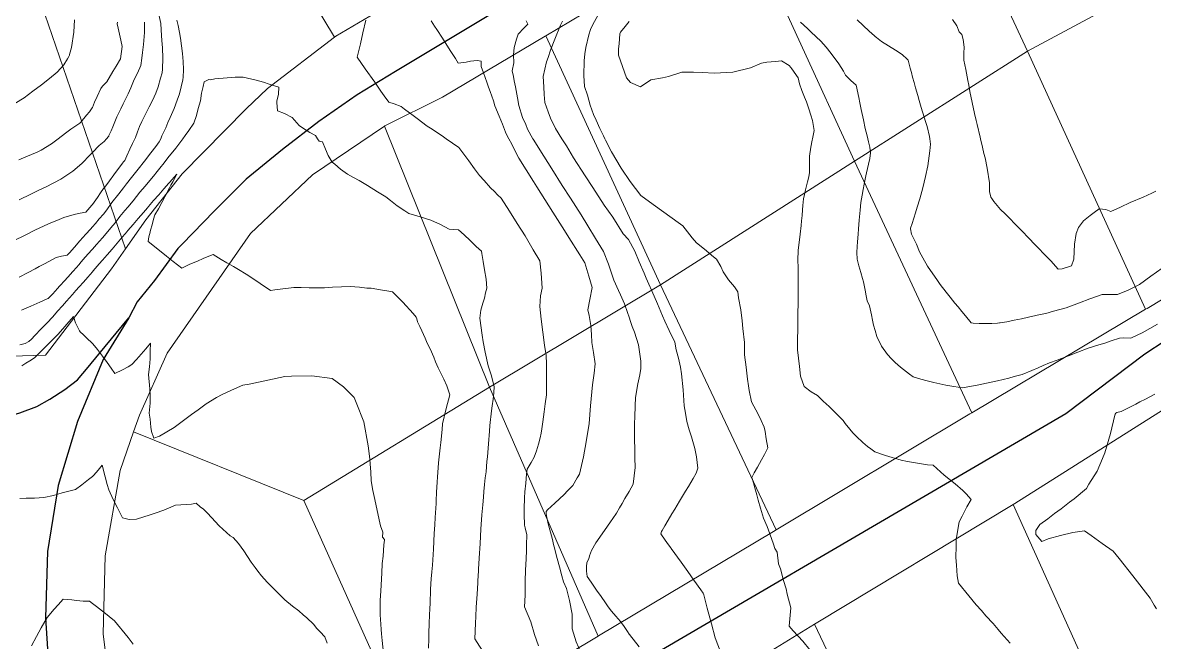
# Model space of a CAD drawing. Header units: inches. Extents: x 11351264 to 11356330, y 6702313 to 6706468.
# Drawn here: x 11352467 to 11352997, y 6704764 to 6705054 of the extents above; entities that cross this region are included whole.
import ezdxf

# ---------------------------------------------------------------- set-up
doc = ezdxf.new("R2010")
doc.units = ezdxf.units.IN
doc.header["$MEASUREMENT"] = 0
doc.layers.add('Shumate_Contours_clip1', color=7, linetype='Continuous', lineweight=0)
doc.layers.add('Shumate_Parcels_clip1', color=7, linetype='Continuous', lineweight=0)
doc.layers.add('Shumate_Streets_clip1', color=7, linetype='Continuous')

msp = doc.modelspace()

# ---------------------------------------------------------------- linework, layer by layer
at = {"layer": 'Shumate_Contours_clip1'}
for points, elevation in [([(11352531.02, 6705058.17), (11352531.98, 6705054), (11352532.17, 6705050.93), (11352532.36, 6705048.27), (11352532.57, 6705045.95), (11352532.81, 6705042.53), (11352532.98, 6705037.77), (11352532.76, 6705032.58), (11352532.64, 6705030.91), (11352531.95, 6705028.29), (11352530.78, 6705024.22), (11352529.62, 6705021.37), (11352528.16, 6705017.94), (11352526.61, 6705014.86), (11352525.04, 6705011.87), (11352523.13, 6705008.07), (11352521.98, 6705005.77), (11352521.07, 6705003.17), (11352520.12, 6705000.59), (11352519.83, 6705000), (11352518.71, 6704997.73), (11352517.46, 6704995.13), (11352516.03, 6704992.02), (11352515.11, 6704989.82), (11352514.42, 6704988.93), (11352514.2, 6704988.65), (11352512.25, 6704986.02), (11352510.09, 6704983.13), (11352507.93, 6704980.24), (11352505.77, 6704977.35), (11352505.24, 6704976.67), (11352503.79, 6704974.58), (11352502.33, 6704972.49), (11352500, 6704969.13), (11352499.75, 6704968.77), (11352496.97, 6704965.62), (11352494.28, 6704965.13), (11352492.04, 6704964.66), (11352489.26, 6704963.86), (11352486.67, 6704963.08), (11352484.47, 6704962.15), (11352479.48, 6704960.08), (11352472.97, 6704957.09), (11352468.54, 6704954.86), (11352463.07, 6704952.16)], 1432), ([(11352491.53, 6705055.7), (11352491.34, 6705049.89), (11352490.23, 6705042.73), (11352489.32, 6705039.48), (11352489.28, 6705039.12), (11352489.12, 6705038.86), (11352488.94, 6705038.48), (11352488.27, 6705037.38), (11352486.67, 6705034.67), (11352483.47, 6705031.2), (11352479.82, 6705028.17), (11352476.08, 6705025.22), (11352472.01, 6705022.24), (11352468, 6705019.2), (11352463.58, 6705016.54)], 1438), ([(11352511.77, 6705054.65), (11352511.54, 6705053.85), (11352512.05, 6705051.85), (11352512.67, 6705048.98), (11352513.33, 6705046.16), (11352513.88, 6705043.2), (11352513.12, 6705037.45), (11352511.13, 6705034.03), (11352509.57, 6705031.43), (11352506.7, 6705026.66), (11352504.64, 6705024.6), (11352503.92, 6705023.54), (11352502.15, 6705019.71), (11352501.03, 6705017.05), (11352500, 6705014.63), (11352499.9, 6705014.39), (11352498.64, 6705012.58), (11352497.18, 6705011), (11352494.62, 6705007.78), (11352494.41, 6705007.64), (11352494.09, 6705007.27), (11352489.88, 6705004.4), (11352488.04, 6705003.06), (11352485.33, 6705001.05), (11352483.95, 6705000), (11352480.84, 6704997.61), (11352476.02, 6704994.64), (11352474.16, 6704993.75), (11352468.74, 6704991.52), (11352465.5, 6704990.15)], 1436), ([(11352524.32, 6705054.67), (11352524.41, 6705049.79), (11352523.88, 6705044.1), (11352523.45, 6705040.36), (11352523.15, 6705037.74), (11352522.69, 6705034.24), (11352521.08, 6705030.69), (11352519.51, 6705027.65), (11352517.95, 6705023.79), (11352516.7, 6705020.97), (11352515.85, 6705019.13), (11352514.44, 6705016.33), (11352513.29, 6705014), (11352511.47, 6705010.2), (11352510.55, 6705007.85), (11352509.62, 6705005.5), (11352508.78, 6705003.61), (11352507.75, 6705001.45), (11352507.62, 6705001.15), (11352507.47, 6705000.95), (11352506.66, 6705000), (11352505.54, 6704998.7), (11352503.11, 6704996.82), (11352500, 6704993.53), (11352498.89, 6704992.36), (11352494.97, 6704988.43), (11352490.75, 6704984.85), (11352487.95, 6704982.92), (11352485.26, 6704981.02), (11352478.25, 6704977.5), (11352474.63, 6704975.7), (11352471.19, 6704974.03), (11352465.65, 6704971.27)], 1434), ([(11352539.52, 6705055.57), (11352540.15, 6705053.04), (11352540.8, 6705049.82), (11352541.28, 6705047.06), (11352541.79, 6705043.45), (11352542.23, 6705039.89), (11352542.56, 6705036.18), (11352542.72, 6705032.48), (11352542.42, 6705028.71), (11352542.34, 6705027.72), (11352542.34, 6705027.68), (11352542.33, 6705027.66), (11352542.33, 6705027.63), (11352540.71, 6705021), (11352539.65, 6705018.05), (11352538.21, 6705014.13), (11352536.39, 6705009.93), (11352535.37, 6705007.63), (11352534.3, 6705005.15), (11352532.52, 6705001.33), (11352532.18, 6705000.41), (11352531.99, 6705000), (11352531.31, 6704998.5), (11352529.64, 6704996.3), (11352527.42, 6704993.35), (11352524.45, 6704989.52), (11352521.45, 6704985.7), (11352518.26, 6704981.74), (11352515.98, 6704978.82), (11352514.58, 6704977), (11352512.35, 6704974.14), (11352509.09, 6704970.02), (11352506.68, 6704966.71), (11352505.17, 6704964.66), (11352503.21, 6704962.4), (11352501.36, 6704960.3), (11352500, 6704958.74), (11352499.03, 6704957.63), (11352496.94, 6704955.23), (11352494.16, 6704952.06), (11352491.55, 6704949.14), (11352489.25, 6704946.58), (11352488.14, 6704945.35), (11352485.48, 6704944.94), (11352482.98, 6704944.35), (11352477.48, 6704941.39), (11352475.08, 6704940.03), (11352473.14, 6704938.96), (11352469.97, 6704937.27), (11352465.75, 6704935.05)], 1430), ([(11352708.95, 6704762.44), (11352707.12, 6704767.72), (11352705.28, 6704773.56), (11352702.36, 6704780.6), (11352702.61, 6704786.17), (11352702.62, 6704792.63), (11352702.88, 6704797.87), (11352703.15, 6704803.11), (11352703.26, 6704807.08), (11352703.33, 6704809.64), (11352703.45, 6704814.37), (11352702.62, 6704817.66), (11352702.42, 6704818.92), (11352702.23, 6704824.08), (11352702.16, 6704826.57), (11352702.4, 6704831.77), (11352702.56, 6704834.59), (11352702.95, 6704838.61), (11352703.34, 6704842.82), (11352703.62, 6704845.2), (11352705.42, 6704848.33), (11352706.87, 6704850.71), (11352707.99, 6704853.79), (11352708.98, 6704856.83), (11352709.75, 6704859.84), (11352710.18, 6704862.06), (11352710.48, 6704864.1), (11352710.95, 6704867.35), (11352711.56, 6704872.02), (11352712, 6704875.69), (11352712.62, 6704879.91), (11352712.63, 6704884.15), (11352712.73, 6704888.22), (11352712.72, 6704892.68), (11352712.64, 6704896.12), (11352712.58, 6704896.9), (11352712.44, 6704898.45), (11352711.77, 6704903.3), (11352710.96, 6704909.33), (11352710.24, 6704915.36), (11352709.49, 6704921.38), (11352709.9, 6704926.29), (11352710.58, 6704929.89), (11352710.26, 6704934.68), (11352710.11, 6704937.05), (11352709.54, 6704942.76), (11352706.41, 6704947.94), (11352702.63, 6704954.4), (11352699.01, 6704960.25), (11352695.34, 6704966.1), (11352691.47, 6704972.18), (11352689.78, 6704973.66), (11352688.38, 6704975.2), (11352686.49, 6704976.96), (11352683.43, 6704980.48), (11352681.3, 6704982.79), (11352679.02, 6704985.93), (11352676.3, 6704989.68), (11352673.92, 6704992.81), (11352671.62, 6704995.8), (11352665.61, 6705000), (11352664.37, 6705000.86), (11352659.12, 6705004.5), (11352656.85, 6705005.89), (11352652.02, 6705009.52), (11352650.28, 6705010.82), (11352646.2, 6705013.87), (11352644.59, 6705015.11), (11352641.36, 6705016.25), (11352638.79, 6705017.08), (11352636.62, 6705020.15), (11352635.11, 6705022.3), (11352632.2, 6705026.43), (11352627.8, 6705032.7), (11352623.99, 6705038.25), (11352625.58, 6705044.45), (11352626.63, 6705049.56), (11352628, 6705055.53)], 1430), ([(11352728.73, 6704759.3), (11352726.5, 6704764.28), (11352724.71, 6704770.36), (11352724.72, 6704774.07), (11352724.7, 6704777.28), (11352723.5, 6704783.54), (11352722.04, 6704789.2), (11352720.71, 6704792.37), (11352719.91, 6704795.23), (11352718.76, 6704799.4), (11352717.68, 6704803.34), (11352717.11, 6704805.56), (11352716.58, 6704807.66), (11352716.01, 6704809.85), (11352715.41, 6704812.14), (11352714.57, 6704815.6), (11352713.51, 6704819.56), (11352712.63, 6704823.22), (11352712.48, 6704824.47), (11352712.51, 6704825.35), (11352713.12, 6704826.11), (11352716.59, 6704829.27), (11352720.9, 6704833.32), (11352722.47, 6704834.94), (11352725.03, 6704837.56), (11352727.1, 6704841.04), (11352728.2, 6704842.82), (11352730.03, 6704850.92), (11352731.33, 6704857.95), (11352732.59, 6704866.47), (11352733.33, 6704874.81), (11352734.21, 6704884.7), (11352734.95, 6704890.09), (11352735.48, 6704894.48), (11352734.76, 6704899.78), (11352733.97, 6704904.48), (11352733.69, 6704908.17), (11352733.39, 6704912.52), (11352732.6, 6704917.2), (11352732.11, 6704919.77), (11352732.91, 6704924.65), (11352734, 6704930.33), (11352732.51, 6704935.62), (11352731.52, 6704938.7), (11352730.58, 6704941.88), (11352728.28, 6704945.53), (11352723.14, 6704953.73), (11352721.09, 6704956.99), (11352715.67, 6704965.56), (11352713.8, 6704968.52), (11352708.22, 6704977.4), (11352706.58, 6704980), (11352699.78, 6704990.86), (11352698.07, 6704994.14), (11352696.37, 6704997.44), (11352695.04, 6705000), (11352694.31, 6705001.41), (11352693.54, 6705003.08), (11352692, 6705006.84), (11352690.47, 6705010.62), (11352688.54, 6705015.34), (11352687.83, 6705017.7), (11352686.33, 6705022.12), (11352685.53, 6705024.17), (11352684.78, 6705026.49), (11352683.2, 6705030.85), (11352682.01, 6705033.76), (11352682, 6705036.25), (11352680.14, 6705036.7), (11352677.1, 6705036.36), (11352675.07, 6705035.92), (11352671.37, 6705035.35), (11352670.01, 6705037.51), (11352667.58, 6705041.31), (11352663.9, 6705047.04), (11352661.29, 6705051.1), (11352660.2, 6705052.78), (11352658.63, 6705055.2)], 1432), ([(11352756.13, 6704761.83), (11352751.54, 6704767.73), (11352751.47, 6704767.79), (11352750.56, 6704769.1), (11352749.08, 6704771.37), (11352747.3, 6704773.72), (11352745.22, 6704776.26), (11352743.11, 6704778.62), (11352741.53, 6704780.63), (11352740.35, 6704782.48), (11352738.31, 6704785.5), (11352736.07, 6704788.44), (11352733.52, 6704792.13), (11352731.75, 6704794.82), (11352731.37, 6704797.34), (11352731.34, 6704799.37), (11352731.55, 6704801.38), (11352732.47, 6704803.18), (11352732.82, 6704804.51), (11352733.76, 6704807.1), (11352735.79, 6704810.64), (11352739.81, 6704816.48), (11352742.63, 6704820.4), (11352743.8, 6704822.06), (11352745.41, 6704824.58), (11352746.86, 6704827.05), (11352748.06, 6704829.13), (11352749.35, 6704831.44), (11352751.38, 6704834.75), (11352753.2, 6704838.05), (11352754.13, 6704845.97), (11352754.03, 6704850.5), (11352753.98, 6704853.41), (11352753.92, 6704860.09), (11352753.82, 6704863.08), (11352753.83, 6704866.58), (11352754.06, 6704869.72), (11352754.19, 6704874.76), (11352754.42, 6704878.68), (11352755.5, 6704885.16), (11352756.38, 6704889.32), (11352756.92, 6704892.37), (11352756.82, 6704895.69), (11352755.82, 6704903.39), (11352753.92, 6704909.37), (11352752.83, 6704912.02), (11352752.07, 6704914.34), (11352751.32, 6704916.36), (11352750.64, 6704918.5), (11352749.24, 6704922.68), (11352747.39, 6704926.78), (11352746.4, 6704928.81), (11352744.21, 6704933.77), (11352743.01, 6704937.4), (11352741.69, 6704941.15), (11352739.31, 6704947.15), (11352735.59, 6704953.22), (11352732.09, 6704959.12), (11352728.86, 6704964.35), (11352723.92, 6704972.09), (11352720.09, 6704978.13), (11352715.14, 6704985.91), (11352711.4, 6704991.85), (11352706.38, 6704999.76), (11352706.25, 6705000), (11352703.84, 6705004.43), (11352702.92, 6705006.6), (11352701.49, 6705009.89), (11352699.65, 6705015.54), (11352699.04, 6705019.19), (11352698.11, 6705024.3), (11352697.46, 6705027.1), (11352697.22, 6705029.1), (11352696.62, 6705031.78), (11352697.32, 6705035.48), (11352697.19, 6705039.31), (11352697.49, 6705042.78), (11352698.7, 6705046.62), (11352699.35, 6705048.93), (11352702.1, 6705051.81), (11352703.95, 6705053.63), (11352703.18, 6705055.18)], 1434), ([(11352794.14, 6704759.56), (11352791.73, 6704766.16), (11352789.97, 6704772.7), (11352787.93, 6704779.98), (11352786.39, 6704786.31), (11352786.09, 6704787), (11352784.94, 6704788.58), (11352781.73, 6704793.18), (11352778.85, 6704797.23), (11352775.72, 6704801.56), (11352771.13, 6704807.98), (11352770.91, 6704808.24), (11352769.88, 6704809.7), (11352768.3, 6704811.93), (11352766.22, 6704814.86), (11352766.6, 6704815.92), (11352766.82, 6704816.41), (11352768.09, 6704818.63), (11352769.68, 6704821.29), (11352771.36, 6704824.14), (11352772.74, 6704826.45), (11352775, 6704830.2), (11352777.73, 6704834.77), (11352779.17, 6704837.09), (11352781.4, 6704840.81), (11352782.76, 6704843.32), (11352783.49, 6704845.67), (11352782.89, 6704850.96), (11352782.11, 6704854.9), (11352780.62, 6704860.32), (11352779.51, 6704863.6), (11352778.42, 6704867.46), (11352777.74, 6704871.44), (11352777.16, 6704874.83), (11352776.65, 6704882.39), (11352775.9, 6704889.89), (11352775.38, 6704892.97), (11352774.54, 6704897.23), (11352773.46, 6704901.08), (11352772.77, 6704904.63), (11352770.14, 6704910.18), (11352768.09, 6704914.49), (11352767.04, 6704916.93), (11352764.63, 6704922.58), (11352761.99, 6704928.63), (11352760.64, 6704931.78), (11352759.35, 6704934.69), (11352758.36, 6704937), (11352756.05, 6704942.23), (11352754.02, 6704947.29), (11352751.12, 6704952.77), (11352748.6, 6704955.44), (11352743.67, 6704963.17), (11352739.62, 6704968.86), (11352734.3, 6704977.2), (11352730.78, 6704982.58), (11352725.38, 6704991.06), (11352722.07, 6704996.57), (11352719.88, 6705000), (11352716.86, 6705004.74), (11352714.55, 6705009.59), (11352713.46, 6705012.56), (11352712.68, 6705014.79), (11352711.9, 6705017.01), (11352711.64, 6705020.64), (11352711.42, 6705024.29), (11352711.15, 6705029.12), (11352712.72, 6705036.02), (11352713.38, 6705038.05), (11352714.52, 6705041.54), (11352716.52, 6705046.63), (11352719.3, 6705053.12), (11352720.22, 6705055.08)], 1436), ([(11352836.09, 6704760.46), (11352832.69, 6704764.54), (11352828.16, 6704769.32), (11352826.27, 6704771.61), (11352827.14, 6704780.1), (11352825.33, 6704786.51), (11352824.92, 6704789.05), (11352823.65, 6704792.99), (11352822.28, 6704798.52), (11352821.29, 6704800.74), (11352820.64, 6704806.27), (11352819.61, 6704808.01), (11352819.01, 6704810.01), (11352817.26, 6704814.9), (11352816.03, 6704818.28), (11352814.32, 6704822.25), (11352812.86, 6704826.9), (11352811.88, 6704830.61), (11352811.2, 6704833.14), (11352810.32, 6704836.47), (11352809.61, 6704838.79), (11352808.8, 6704841.27), (11352809.97, 6704843.37), (11352811.52, 6704846.15), (11352813.36, 6704849.48), (11352814.75, 6704852.05), (11352816.29, 6704855.17), (11352815.62, 6704859.39), (11352815.07, 6704862.79), (11352814.68, 6704864.76), (11352813.27, 6704867.97), (11352811.85, 6704870.9), (11352808.74, 6704876.68), (11352807.54, 6704882.01), (11352807.26, 6704884.16), (11352806.79, 6704887.32), (11352806.2, 6704893.01), (11352805.43, 6704898.76), (11352805.38, 6704902.13), (11352805.35, 6704904.57), (11352804.71, 6704911.13), (11352804.25, 6704914.68), (11352803.68, 6704919.84), (11352802.65, 6704925.37), (11352802.3, 6704928.25), (11352800.67, 6704930.63), (11352797.97, 6704933.91), (11352795.38, 6704937.65), (11352794.27, 6704940.1), (11352792.34, 6704943.6), (11352790.19, 6704945.31), (11352787.55, 6704947.5), (11352785.84, 6704948.87), (11352782.95, 6704951.21), (11352780.9, 6704953.51), (11352776.57, 6704959.15), (11352774.29, 6704960.73), (11352767.58, 6704965.56), (11352762.66, 6704969.14), (11352756.9, 6704973.45), (11352751.92, 6704979.99), (11352747.6, 6704986.17), (11352743.07, 6704993.82), (11352740.28, 6704999.26), (11352739.95, 6705000), (11352739.35, 6705001.3), (11352737.68, 6705004.73), (11352735.9, 6705008.67), (11352734.75, 6705011.25), (11352733.19, 6705015.73), (11352731.83, 6705020.4), (11352730.55, 6705024.5), (11352730.09, 6705029.64), (11352730.25, 6705036.4), (11352730.6, 6705039.76), (11352731.12, 6705042.72), (11352732.5, 6705048.71), (11352733.29, 6705051.08), (11352734.53, 6705053.8), (11352736.58, 6705057.37)], 1438), ([(11352929.8, 6704763.69), (11352925.67, 6704768.34), (11352924.18, 6704770.07), (11352921.82, 6704772.78), (11352918.51, 6704776.45), (11352916.49, 6704778.86), (11352913.96, 6704781.54), (11352910.55, 6704785.75), (11352905.64, 6704791.7), (11352905.09, 6704795.14), (11352904.74, 6704800.18), (11352904.4, 6704803.71), (11352904.61, 6704809.14), (11352904.63, 6704812.18), (11352905.93, 6704820.53), (11352907.34, 6704823.1), (11352909.52, 6704827.45), (11352911.64, 6704830.95), (11352909.19, 6704833.58), (11352907.71, 6704835.1), (11352904.11, 6704838.2), (11352898.93, 6704842.39), (11352893.85, 6704846.95), (11352891.07, 6704847.18), (11352881.74, 6704848.72), (11352878.82, 6704849.29), (11352871.42, 6704851.49), (11352866.4, 6704853.32), (11352864.64, 6704854.67), (11352862.98, 6704855.78), (11352860.8, 6704857.64), (11352857.85, 6704860.43), (11352856.09, 6704862.19), (11352854.68, 6704863.89), (11352852.53, 6704866.6), (11352851.59, 6704867.92), (11352847.66, 6704871.85), (11352845.03, 6704874.46), (11352842.3, 6704877.08), (11352839.64, 6704879.64), (11352836.57, 6704881.42), (11352833.31, 6704883.83), (11352831.72, 6704888.71), (11352831.19, 6704893.26), (11352830.25, 6704901.13), (11352830.26, 6704903.17), (11352830.36, 6704913.37), (11352830.4, 6704915.4), (11352830.51, 6704925.56), (11352830.55, 6704927.63), (11352830.48, 6704939.8), (11352830.47, 6704942.89), (11352830.53, 6704947.81), (11352831.11, 6704952.64), (11352831.46, 6704955.21), (11352832, 6704959.34), (11352832.19, 6704961.46), (11352832.39, 6704964.04), (11352832.6, 6704966.65), (11352832.72, 6704968.76), (11352832.99, 6704971.84), (11352833.47, 6704973.88), (11352833.95, 6704976.01), (11352834.95, 6704979.75), (11352835.58, 6704982.12), (11352835.86, 6704984.21), (11352835.87, 6704986.9), (11352835.86, 6704991.79), (11352836.46, 6704996), (11352837.05, 6704999.26), (11352837.22, 6705000), (11352838.08, 6705003.79), (11352837.27, 6705008.57), (11352836.46, 6705011.04), (11352835.49, 6705013.96), (11352834.45, 6705017.2), (11352833.52, 6705019.39), (11352832.28, 6705022.6), (11352831.25, 6705025.66), (11352830.53, 6705028.48), (11352827.57, 6705032.8), (11352827.13, 6705033.34), (11352826.29, 6705034.21), (11352822.82, 6705036.43), (11352819.99, 6705036.17), (11352815.86, 6705035.78), (11352813.42, 6705035.41), (11352808.19, 6705033.23), (11352799.94, 6705031.1), (11352791.14, 6705030.69), (11352785.71, 6705031.06), (11352781.6, 6705031.15), (11352776.07, 6705031.12), (11352769.75, 6705029.14), (11352766.97, 6705028.54), (11352761.55, 6705027.51), (11352756.75, 6705024.32), (11352751.99, 6705026.26), (11352750.12, 6705028.49), (11352746.34, 6705039.2), (11352746.38, 6705040.01), (11352746.47, 6705042.11), (11352746.64, 6705044.44), (11352746.84, 6705046.76), (11352747.03, 6705049.08), (11352747.37, 6705049.83), (11352749.59, 6705052.61), (11352751.39, 6705054.89)], 1440), ([(11352998.85, 6704913.14), (11352995.33, 6704911.09), (11352991.75, 6704909.09), (11352989.41, 6704907.87), (11352986.36, 6704906.52), (11352983.07, 6704906.69), (11352981.02, 6704906.51), (11352977.19, 6704905.22), (11352974.15, 6704904.24), (11352971.4, 6704903.4), (11352966.41, 6704901.82), (11352961.5, 6704899.89), (11352957.14, 6704898.2), (11352951.88, 6704896.21), (11352948.29, 6704894.9), (11352945.29, 6704893.68), (11352942.92, 6704892.6), (11352939.96, 6704891.34), (11352935.52, 6704889.46), (11352931.8, 6704888.57), (11352929.27, 6704887.82), (11352923.96, 6704886.6), (11352918.74, 6704885.37), (11352915.14, 6704884.59), (11352907.45, 6704883.26), (11352903.43, 6704883.83), (11352899.78, 6704884.53), (11352894.09, 6704885.72), (11352890.98, 6704886.58), (11352888.08, 6704887.34), (11352884.41, 6704888.41), (11352882.73, 6704889.64), (11352878.53, 6704892.95), (11352875.93, 6704895.2), (11352874.22, 6704896.88), (11352872.45, 6704898.85), (11352869.53, 6704902.73), (11352867.35, 6704907.37), (11352866.55, 6704910.18), (11352865.88, 6704912.58), (11352865.38, 6704914.95), (11352864.89, 6704917.42), (11352863.92, 6704921.75), (11352862.9, 6704923.96), (11352862.36, 6704926.42), (11352861.91, 6704928.98), (11352861.19, 6704932.94), (11352860.73, 6704934.56), (11352859.85, 6704937.34), (11352858.96, 6704940.4), (11352858.24, 6704943.49), (11352857.97, 6704946.7), (11352858.11, 6704949.42), (11352858.32, 6704951.62), (11352858.67, 6704955.27), (11352858.8, 6704957.82), (11352859.07, 6704961.74), (11352859.54, 6704966.52), (11352859.85, 6704970.05), (11352860.47, 6704973.49), (11352861, 6704976.2), (11352861.51, 6704978.65), (11352862.14, 6704981.79), (11352862.3, 6704982.62), (11352862.6, 6704984.03), (11352863.56, 6704988.01), (11352864.17, 6704990.71), (11352864.45, 6704993.36), (11352864.09, 6704996.07), (11352863.55, 6704998.48), (11352863.19, 6705000), (11352862.9, 6705001.26), (11352861.98, 6705004.84), (11352861.08, 6705008.83), (11352860.12, 6705013.62), (11352859.47, 6705016.72), (11352858.95, 6705019.36), (11352857.72, 6705025.07), (11352855.29, 6705027.28), (11352852.74, 6705029.72), (11352851.8, 6705031.65), (11352849.57, 6705035), (11352846.06, 6705039.84), (11352843.62, 6705042.81), (11352841.13, 6705045.74), (11352836.68, 6705049.98), (11352834.91, 6705051.6), (11352831.62, 6705054.59)], 1442), ([(11353001.12, 6704939.29), (11352995.73, 6704935.53), (11352990.49, 6704931.68), (11352985.06, 6704928.98), (11352980.15, 6704926.96), (11352976.4, 6704926.97), (11352972.98, 6704927), (11352967.24, 6704924.92), (11352962.31, 6704923.11), (11352956.08, 6704920.8), (11352950.15, 6704919.1), (11352946.63, 6704918.16), (11352943.89, 6704917.56), (11352941.84, 6704917.13), (11352938.48, 6704916.38), (11352935.13, 6704915.62), (11352931.74, 6704914.91), (11352928.33, 6704914.25), (11352925.18, 6704913.73), (11352924.81, 6704913.64), (11352923.93, 6704913.52), (11352921.26, 6704913.4), (11352918.25, 6704913.37), (11352915.32, 6704913.44), (11352912.45, 6704913.59), (11352911.65, 6704913.78), (11352908.95, 6704916.99), (11352907.18, 6704919.07), (11352905.43, 6704921.18), (11352903.9, 6704922.93), (11352901.76, 6704925.69), (11352899.87, 6704928.1), (11352897.14, 6704931.74), (11352895.48, 6704934.07), (11352893.58, 6704936.74), (11352891.15, 6704940.25), (11352888.95, 6704944.12), (11352887.44, 6704946.95), (11352885.91, 6704950.5), (11352884.97, 6704952.5), (11352883.65, 6704955.21), (11352883.23, 6704957.83), (11352883.21, 6704958.04), (11352883.92, 6704960.23), (11352884.72, 6704962.77), (11352885.52, 6704965.31), (11352886.3, 6704967.91), (11352887.48, 6704971.76), (11352888.98, 6704977.01), (11352889.63, 6704979.69), (11352890.24, 6704982.25), (11352891.32, 6704987.35), (11352892.24, 6704994.3), (11352892.46, 6704997.46), (11352892.18, 6705000), (11352892.08, 6705000.95), (11352890.97, 6705005.7), (11352890.23, 6705008.06), (11352889.5, 6705010.04), (11352888.15, 6705014.53), (11352887.28, 6705017.94), (11352886.6, 6705020.3), (11352885.51, 6705023.9), (11352884.83, 6705026.31), (11352884.13, 6705028.86), (11352883.57, 6705030.97), (11352883, 6705033.08), (11352882, 6705036.84), (11352881.58, 6705037.24), (11352879.29, 6705039.38), (11352876.1, 6705041.46), (11352872.83, 6705043.46), (11352869.64, 6705045.54), (11352867.27, 6705047.33), (11352866.64, 6705047.81), (11352866.23, 6705048.14), (11352863.76, 6705050.37), (11352860.96, 6705053.03), (11352858.19, 6705055.73)], 1444), ([(11352998.1, 6704975.34), (11352996.19, 6704974.45), (11352992.15, 6704972.66), (11352986.06, 6704970.11), (11352981.6, 6704967.96), (11352977.05, 6704965.8), (11352974.59, 6704966.84), (11352971.52, 6704967.12), (11352969.27, 6704965.46), (11352967.39, 6704963.94), (11352964.14, 6704961.54), (11352961.87, 6704958.39), (11352960.83, 6704955.55), (11352960.04, 6704950.61), (11352959.61, 6704943.62), (11352958.59, 6704940.44), (11352954.22, 6704939.03), (11352952.38, 6704938.85), (11352948.89, 6704942.74), (11352946.99, 6704944.65), (11352941.84, 6704949.89), (11352938.2, 6704953.8), (11352935.71, 6704956.38), (11352932.25, 6704959.99), (11352929.55, 6704962.81), (11352927.44, 6704964.82), (11352925.33, 6704966.82), (11352922.24, 6704970.58), (11352921.27, 6704971.93), (11352920.76, 6704972.64), (11352920.19, 6704975.23), (11352920.2, 6704979.31), (11352919.02, 6704986.24), (11352918.07, 6704991), (11352917.56, 6704993.02), (11352916.83, 6704996.08), (11352916, 6705000), (11352915.85, 6705000.67), (11352914.46, 6705006.67), (11352913.98, 6705008.49), (11352913.22, 6705011.75), (11352912.05, 6705017.02), (11352911.03, 6705022.08), (11352910.47, 6705025), (11352910.08, 6705027.3), (11352909.03, 6705032.44), (11352908.2, 6705036.78), (11352908.22, 6705039.99), (11352908.26, 6705042.81), (11352907.76, 6705046.53), (11352907.27, 6705048.78), (11352905.91, 6705050.06), (11352904.83, 6705052.85), (11352902.87, 6705055.81)], 1446), ([(11352683.82, 6704758.23), (11352679.15, 6704765.66), (11352679.39, 6704773.05), (11352679.56, 6704776.18), (11352679.78, 6704780.54), (11352680.17, 6704786.6), (11352680.48, 6704791.93), (11352680.74, 6704796.03), (11352680.78, 6704796.62), (11352680.86, 6704798.21), (11352681.15, 6704803.51), (11352681.54, 6704810.38), (11352681.91, 6704816.99), (11352682.34, 6704823.71), (11352682.78, 6704828.47), (11352683.12, 6704831.95), (11352683.38, 6704834.62), (11352683.71, 6704837.99), (11352684.02, 6704841.09), (11352684.35, 6704843.91), (11352684.75, 6704848.8), (11352684.97, 6704850.93), (11352685.44, 6704857.04), (11352685.94, 6704863.01), (11352686.18, 6704865.58), (11352686.93, 6704872.5), (11352687.24, 6704874.89), (11352687.62, 6704877.94), (11352687.97, 6704880.97), (11352688.22, 6704883.95), (11352686.7, 6704889.33), (11352685.4, 6704893.61), (11352684.02, 6704900.03), (11352682.99, 6704904.84), (11352682.5, 6704907.86), (11352681.4, 6704915.86), (11352681.93, 6704919.7), (11352682.86, 6704922.87), (11352683.6, 6704925.22), (11352684.13, 6704927.83), (11352684.73, 6704929.98), (11352684.47, 6704934.1), (11352683.68, 6704938.53), (11352683.02, 6704942.39), (11352682.43, 6704946.19), (11352682.17, 6704947.27), (11352679.68, 6704949.49), (11352676.92, 6704952.24), (11352674.17, 6704954.96), (11352671.45, 6704957.32), (11352667.16, 6704957.64), (11352662.98, 6704959.81), (11352658.52, 6704961.79), (11352653.44, 6704963.4), (11352648.22, 6704964.99), (11352646.3, 6704966.23), (11352642.78, 6704968.54), (11352639.61, 6704971), (11352637.42, 6704972.78), (11352633.52, 6704975.17), (11352628.8, 6704978.04), (11352624.99, 6704980.35), (11352622.25, 6704981.88), (11352619.52, 6704983.4), (11352616.15, 6704985.75), (11352613.49, 6704988), (11352612.36, 6704989), (11352610.39, 6704992.08), (11352609.17, 6704995.08), (11352607.72, 6704998.46), (11352606.21, 6704998.8), (11352605.46, 6705000), (11352604.53, 6705001.5), (11352601.86, 6705002.9), (11352599.27, 6705004.41), (11352596.85, 6705006.12), (11352593.48, 6705009.93), (11352589.98, 6705011.72), (11352586.64, 6705013.08), (11352586.37, 6705016.97), (11352586.42, 6705017.53), (11352587.12, 6705020.79), (11352587.23, 6705024.16), (11352582.73, 6705025.49), (11352580.12, 6705026.5), (11352576.61, 6705027.46), (11352570.65, 6705028.81), (11352566.82, 6705028.81), (11352563.06, 6705028.53), (11352557.4, 6705028.02), (11352555.36, 6705027.51), (11352554.54, 6705027.74), (11352552.4, 6705026.64), (11352551.84, 6705024.47), (11352551.08, 6705021.36), (11352550.62, 6705017.67), (11352549.53, 6705014.09), (11352548.72, 6705010.86), (11352547.51, 6705007.19), (11352545.13, 6705003.87), (11352543.43, 6705001.42), (11352542.36, 6705000), (11352538.98, 6704995.49), (11352535.36, 6704990.97), (11352533.56, 6704988.66), (11352531.63, 6704986.22), (11352530.35, 6704984.66), (11352528.56, 6704982.43), (11352526.13, 6704979.52), (11352524.65, 6704977.77), (11352522.27, 6704974.92), (11352519.02, 6704970.9), (11352516.61, 6704967.98), (11352515.24, 6704966.34), (11352512.88, 6704963.47), (11352510.62, 6704960.53), (11352508.67, 6704958.27), (11352507.19, 6704956.55), (11352504.64, 6704953.59), (11352501.88, 6704950.39), (11352500, 6704948.23), (11352499.74, 6704947.94), (11352498.18, 6704946.14), (11352496.66, 6704944.41), (11352494.75, 6704942.23), (11352493.55, 6704940.88), (11352492.51, 6704939.71), (11352490.81, 6704937.81), (11352488.44, 6704935.17), (11352486.85, 6704933.39), (11352484.88, 6704931.21), (11352483.38, 6704929.56), (11352482.8, 6704928.91), (11352481.11, 6704927.05), (11352479.31, 6704925.08), (11352479.18, 6704925.04), (11352478.86, 6704924.89), (11352475.32, 6704923.37), (11352471.07, 6704921.53), (11352466.83, 6704919.72)], 1428), ([(11352657.47, 6704761.2), (11352657.51, 6704765.6), (11352657.63, 6704768.06), (11352657.76, 6704773.18), (11352658.06, 6704780.04), (11352658.12, 6704782.06), (11352658.35, 6704788.97), (11352658.62, 6704793.82), (11352658.93, 6704797), (11352659.23, 6704800.19), (11352659.69, 6704807.6), (11352660.06, 6704815.02), (11352660.33, 6704819.04), (11352660.53, 6704822.42), (11352661.01, 6704828.98), (11352661.04, 6704829.54), (11352661.03, 6704829.75), (11352661.06, 6704830.31), (11352661.19, 6704834.44), (11352661.41, 6704839.03), (11352661.58, 6704841.58), (11352661.7, 6704843.59), (11352662.1, 6704848.13), (11352662.94, 6704855.15), (11352663.21, 6704857.64), (11352663.82, 6704863.74), (11352664.01, 6704866.33), (11352665.69, 6704873.64), (11352667.43, 6704880.04), (11352665.98, 6704884.25), (11352664.63, 6704887.26), (11352661.92, 6704892.65), (11352660.64, 6704895.5), (11352659.88, 6704897.58), (11352658.16, 6704901.47), (11352656.79, 6704904.11), (11352655.86, 6704906.45), (11352654.24, 6704909.9), (11352653.27, 6704912.01), (11352652.33, 6704914.22), (11352651.87, 6704915.56), (11352651.55, 6704916.32), (11352650.17, 6704918.05), (11352645.34, 6704923.34), (11352643.63, 6704925.19), (11352640.55, 6704928.17), (11352637.85, 6704928.68), (11352634.92, 6704929.2), (11352630.54, 6704929.91), (11352628.52, 6704930.03), (11352625.03, 6704930.49), (11352620.74, 6704930.7), (11352616.58, 6704930.64), (11352612.49, 6704930.44), (11352608.76, 6704930.14), (11352608.5, 6704930.13), (11352608.43, 6704930.13), (11352605.02, 6704930.09), (11352601.46, 6704930.13), (11352597.81, 6704930.25), (11352594.34, 6704930.2), (11352585.46, 6704929.15), (11352583.39, 6704928.9), (11352578.6, 6704932.21), (11352576.55, 6704933.55), (11352571.99, 6704936.45), (11352568.39, 6704938.7), (11352566.09, 6704940.12), (11352562.95, 6704941.89), (11352560.23, 6704943.45), (11352556.55, 6704945.73), (11352554.57, 6704944.99), (11352551.89, 6704943.91), (11352549.14, 6704942.67), (11352545.55, 6704941.21), (11352541.8, 6704939.37), (11352537.85, 6704942.49), (11352534.68, 6704945.02), (11352530.61, 6704948.3), (11352526.05, 6704951.88), (11352526.4, 6704953.95), (11352527.01, 6704956.27), (11352527.03, 6704956.33), (11352527.07, 6704956.51), (11352528.12, 6704960.27), (11352528.64, 6704962.32), (11352529.27, 6704964.24), (11352530.97, 6704967.19), (11352532.44, 6704970.14), (11352533.83, 6704972.79), (11352536.12, 6704977.02), (11352536.77, 6704978.16), (11352537.6, 6704979.73), (11352539.54, 6704983.43), (11352536.06, 6704979.48), (11352535.76, 6704979.12), (11352533.48, 6704976.51), (11352531.07, 6704973.74), (11352528.65, 6704970.96), (11352526.24, 6704968.18), (11352525.77, 6704967.61), (11352523.84, 6704965.39), (11352521.43, 6704962.6), (11352519.03, 6704959.8), (11352516.63, 6704957), (11352516.12, 6704956.36), (11352515.36, 6704955.48), (11352513.91, 6704953.8), (11352511.55, 6704951.05), (11352509.18, 6704948.29), (11352506.82, 6704945.54), (11352504.69, 6704943.08), (11352503.19, 6704941.34), (11352500.4, 6704938.12), (11352500, 6704937.66), (11352497.84, 6704935.17), (11352495.77, 6704932.8), (11352493.82, 6704930.59), (11352492.24, 6704928.81), (11352490.67, 6704927.04), (11352487.81, 6704923.8), (11352485.95, 6704921.68), (11352483.66, 6704919.1), (11352481.42, 6704916.59), (11352478.63, 6704913.62), (11352475.99, 6704910.83), (11352473.03, 6704907.73), (11352471.4, 6704906.05), (11352470.24, 6704904.95), (11352468.54, 6704904.04), (11352465.99, 6704903.48)], 1426), ([(11352636.44, 6704757.57), (11352635.72, 6704764.82), (11352635.37, 6704768.03), (11352635.29, 6704770.03), (11352635.06, 6704772.49), (11352634.79, 6704776.96), (11352634.74, 6704779.69), (11352634.83, 6704783.83), (11352635.07, 6704788.04), (11352635.25, 6704790.9), (11352635.52, 6704796.35), (11352635.73, 6704800.92), (11352636.13, 6704804.34), (11352636.4, 6704806.97), (11352636.5, 6704809.68), (11352636.8, 6704811.95), (11352636.79, 6704812.2), (11352635.89, 6704813.33), (11352635.95, 6704815.58), (11352634.96, 6704818.63), (11352634.28, 6704821.47), (11352632.33, 6704830.98), (11352631.4, 6704835.2), (11352630.59, 6704839.68), (11352630.38, 6704843.82), (11352630.12, 6704847.48), (11352629.89, 6704849.92), (11352629.08, 6704856.11), (11352627.08, 6704867.34), (11352623.5, 6704876.43), (11352622.52, 6704878.76), (11352617.56, 6704883.78), (11352612.21, 6704887.62), (11352602.74, 6704888.86), (11352593.26, 6704888.66), (11352590.11, 6704888.53), (11352582.19, 6704886.92), (11352573.39, 6704885), (11352570.42, 6704884.43), (11352565.08, 6704882.14), (11352560.69, 6704880.18), (11352558.18, 6704878.71), (11352553.26, 6704875.68), (11352549.45, 6704872.93), (11352546.35, 6704870.82), (11352542.02, 6704867.55), (11352538.31, 6704864.72), (11352531.48, 6704860.57), (11352528.74, 6704859.65), (11352527.64, 6704862.72), (11352527.34, 6704864.9), (11352526.97, 6704868.55), (11352526.59, 6704871.43), (11352526.97, 6704876.14), (11352526.97, 6704879.65), (11352526.94, 6704882.79), (11352526.28, 6704889.45), (11352526.67, 6704893.13), (11352526.96, 6704896.8), (11352527.11, 6704900.48), (11352527.18, 6704904.16), (11352525.04, 6704901.53), (11352522.88, 6704899.01), (11352520.7, 6704896.6), (11352518.51, 6704894.24), (11352516.7, 6704893.16), (11352514.02, 6704891.68), (11352510.56, 6704889.9), (11352508.73, 6704892.47), (11352506.94, 6704895.11), (11352504.76, 6704898.15), (11352502.31, 6704901.21), (11352501.81, 6704902.06), (11352500, 6704903.97), (11352499.55, 6704904.45), (11352497.68, 6704906.27), (11352495.76, 6704908.12), (11352494.29, 6704909.52), (11352493.88, 6704909.9), (11352493.44, 6704910.88), (11352492.06, 6704913.67), (11352491.16, 6704916.72), (11352487.96, 6704913.03), (11352486.07, 6704910.86), (11352483.84, 6704908.3), (11352482.3, 6704906.66), (11352478.33, 6704902.7), (11352475.58, 6704899.99), (11352472.82, 6704897.32), (11352470.6, 6704895.97), (11352468.75, 6704894.77), (11352466.9, 6704893.52)], 1424), ([(11352998.34, 6704779.65), (11352997.29, 6704781.47), (11352995.39, 6704784.76), (11352987.37, 6704795.15), (11352980.93, 6704803.21), (11352978.1, 6704806.73), (11352972.93, 6704810.24), (11352967.74, 6704814.1), (11352964.64, 6704816.27), (11352959.17, 6704815.42), (11352953.41, 6704813.99), (11352947.64, 6704812.56), (11352944.75, 6704811.26), (11352941.83, 6704814.56), (11352941.92, 6704816.44), (11352943.68, 6704819.25), (11352947.48, 6704821.94), (11352950.66, 6704824.44), (11352953.68, 6704826.59), (11352957.61, 6704829.73), (11352959.77, 6704831.29), (11352965.54, 6704836.1), (11352966.76, 6704838.07), (11352970.63, 6704844.2), (11352973.06, 6704850.15), (11352974.22, 6704852.84), (11352976.87, 6704861.82), (11352978.95, 6704870.38), (11352979, 6704870.84), (11352979.36, 6704871.33), (11352979.74, 6704871.76), (11352981.85, 6704872.13), (11352984.93, 6704873.7), (11352988.67, 6704875.6), (11352990.65, 6704876.67), (11352993.19, 6704877.99), (11352997.66, 6704880.24)], 1442), ([(11352609.89, 6704763.69), (11352608.89, 6704766.54), (11352606.64, 6704768.94), (11352605.1, 6704770.53), (11352603.51, 6704772.53), (11352600.42, 6704775.46), (11352598.69, 6704776.95), (11352596.62, 6704778.82), (11352593.64, 6704781), (11352590.05, 6704783.98), (11352587.41, 6704786.64), (11352585.91, 6704788.19), (11352584.03, 6704790.01), (11352581.9, 6704792.21), (11352579.19, 6704795.22), (11352577.49, 6704797.41), (11352576.23, 6704799.02), (11352574.3, 6704801.59), (11352572.6, 6704804.21), (11352570.94, 6704806.85), (11352568.43, 6704810.27), (11352565.92, 6704813.19), (11352564.53, 6704813.93), (11352559.35, 6704818.57), (11352555.83, 6704822.48), (11352553.91, 6704824.54), (11352552.07, 6704826.39), (11352550.44, 6704827.57), (11352548.58, 6704829.17), (11352546.32, 6704828.72), (11352538.83, 6704828.26), (11352533.48, 6704825.98), (11352529.44, 6704824.56), (11352527.07, 6704823.68), (11352520.66, 6704821.75), (11352517.22, 6704821.56), (11352514.14, 6704822.35), (11352511.7, 6704827.03), (11352509.75, 6704830.89), (11352507.69, 6704835.48), (11352506.96, 6704837.96), (11352505.93, 6704841.55), (11352504.53, 6704847.09), (11352502.7, 6704844.74), (11352500.66, 6704842.33), (11352500, 6704841.78), (11352498.18, 6704840.24), (11352495.01, 6704837.76), (11352492.07, 6704835.56), (11352485.75, 6704834.02), (11352481.8, 6704832.88), (11352477.3, 6704831.91), (11352472.82, 6704831.54), (11352468.88, 6704831.6), (11352465.99, 6704831.39)], 1422), ([(11352519.11, 6704763.12), (11352516.73, 6704766.23), (11352510.27, 6704774.09), (11352507.84, 6704776.05), (11352506.07, 6704777.55), (11352501.86, 6704780.81), (11352500, 6704782.18), (11352498.59, 6704783.22), (11352495.64, 6704783.33), (11352492.53, 6704783.65), (11352490.31, 6704783.87), (11352486.28, 6704784.27), (11352483.93, 6704781.64), (11352482.06, 6704779.54), (11352478.77, 6704775.67), (11352476.05, 6704770.83), (11352473.8, 6704766.72), (11352471.41, 6704762.42)], 1420)]:
    msp.add_lwpolyline(points, dxfattribs=dict(at, elevation=elevation))
at = {"layer": 'Shumate_Parcels_clip1'}
for points in [[(11352692.47, 6705094.37), (11352691, 6705093.5), (11352614, 6705048), (11352613.35, 6705047.5), (11352516, 6705209), (11352542, 6705221), (11352616, 6705255)], [(11352613.35, 6705047.5), (11352582, 6705023.5), (11352572, 6705014), (11352542, 6704983.5), (11352525, 6704962), (11352515.49, 6704948.33), (11352438, 6705173.5), (11352516, 6705209)], [(11353042, 6705097.5), (11353016, 6705083), (11352938, 6705041), (11352886.25, 6705152.05), (11352887, 6705152.5), (11352989, 6705209), (11352991.36, 6705210.05)], [(11352515.49, 6704948.33), (11352509, 6704939), (11352478, 6704898.5), (11352440, 6704897.5), (11352378.72, 6704916.28), (11352427, 6705094.5), (11352375, 6705145), (11352438, 6705173.5)], [(11352938, 6705041), (11352857, 6704989.5), (11352804.79, 6705103.37), (11352805, 6705103.5), (11352886.25, 6705152.05)], [(11352857, 6704989.5), (11352766, 6704931.5), (11352712.38, 6705048.23), (11352804.79, 6705103.37)], [(11353103.27, 6704985.72), (11353091, 6704979), (11352994, 6704920.5), (11352993.22, 6704920.04), (11352938, 6705041), (11353016, 6705083), (11353042, 6705097.5)], [(11352766, 6704931.5), (11352686, 6704883.5), (11352636.75, 6705005.83), (11352637, 6705006), (11352664, 6705019.5), (11352712, 6705048), (11352712.38, 6705048.23)], [(11352993.22, 6704920.04), (11352911.88, 6704871.53), (11352857, 6704989.5), (11352938, 6705041)], [(11352686, 6704883.5), (11352599, 6704830.5), (11352519.27, 6704862.61), (11352522, 6704870.5), (11352535, 6704899.5), (11352574, 6704955.5), (11352603, 6704983), (11352636.75, 6705005.83)], [(11352911.88, 6704871.53), (11352911, 6704871), (11352820.27, 6704816.76), (11352766, 6704931.5), (11352857, 6704989.5)], [(11352820.27, 6704816.76), (11352819, 6704816), (11352737, 6704767), (11352736.95, 6704766.97), (11352686, 6704883.5), (11352766, 6704931.5)], [(11352736.95, 6704766.97), (11352650.64, 6704715.38), (11352599, 6704830.5), (11352686, 6704883.5)], [(11353067, 6704761), (11352984, 6704711.5), (11352931.28, 6704828.57), (11352932, 6704829), (11353014.26, 6704881.03)], [(11352599, 6704830.5), (11352650.64, 6704715.38), (11352650, 6704715), (11352564, 6704667), (11352545, 6704665.5), (11352530, 6704674), (11352518, 6704696.5), (11352514, 6704709.5), (11352509, 6704736.5), (11352505, 6704768), (11352506, 6704804.5), (11352513, 6704844.5), (11352519.27, 6704862.61)], [(11352984, 6704711.5), (11352893, 6704657), (11352838.25, 6704772.54), (11352839, 6704773), (11352931.28, 6704828.57)], [(11352893, 6704657), (11352808, 6704606), (11352756.94, 6704722.46), (11352757, 6704722.5), (11352838.25, 6704772.54)]]:
    msp.add_lwpolyline(points, close=True, dxfattribs=at)
at = {"layer": 'Shumate_Streets_clip1', "color": 4}
for points in [[(11353439, 6705341), (11353309, 6705327), (11353267, 6705323.5), (11353224, 6705317.5), (11353182, 6705309.5), (11353141, 6705299), (11353100, 6705286.5), (11353060, 6705271.5), (11353021, 6705254.5), (11352983, 6705235.5), (11352946, 6705214), (11352642, 6705031.5), (11352624, 6705020.5), (11352606, 6705008), (11352589, 6704995), (11352572, 6704981), (11352569, 6704978)], [(11353476, 6705034), (11353460, 6705034), (11353442, 6705033.5), (11353424, 6705033), (11353406, 6705031.5), (11353389, 6705030), (11353371, 6705028.5), (11353353, 6705026.5), (11353336, 6705024), (11353290, 6705018.5), (11353244, 6705010), (11353200, 6704998), (11353156, 6704984), (11353113, 6704966.5), (11353072, 6704947), (11353031, 6704924), (11352993, 6704899), (11352956, 6704871), (11352700, 6704721.5), (11352523, 6704614)], [(11352569, 6704978), (11352557, 6704966), (11352542, 6704950.5), (11352540, 6704948.5), (11352529, 6704933.5), (11352521, 6704923.5), (11352517, 6704916)], [(11351989, 6704801), (11352239, 6704897.5), (11352247, 6704900.5), (11352256, 6704902.5), (11352265, 6704904), (11352274, 6704905), (11352283, 6704905), (11352292, 6704905), (11352301, 6704904), (11352310, 6704902.5), (11352319, 6704900.5), (11352444, 6704868), (11352452, 6704868.5), (11352459, 6704869.5), (11352466, 6704871.5), (11352474, 6704874.5), (11352480, 6704878), (11352487, 6704882.5), (11352493, 6704887), (11352498, 6704893), (11352503, 6704899), (11352517, 6704916)], [(11352517, 6704916), (11352505, 6704896.5), (11352493, 6704867.5), (11352484, 6704837.5), (11352479, 6704806.5), (11352478, 6704775.5), (11352480, 6704744), (11352486, 6704713.5), (11352523, 6704614)]]:
    msp.add_lwpolyline(points, dxfattribs=at)

doc.saveas('drawing.dxf')
